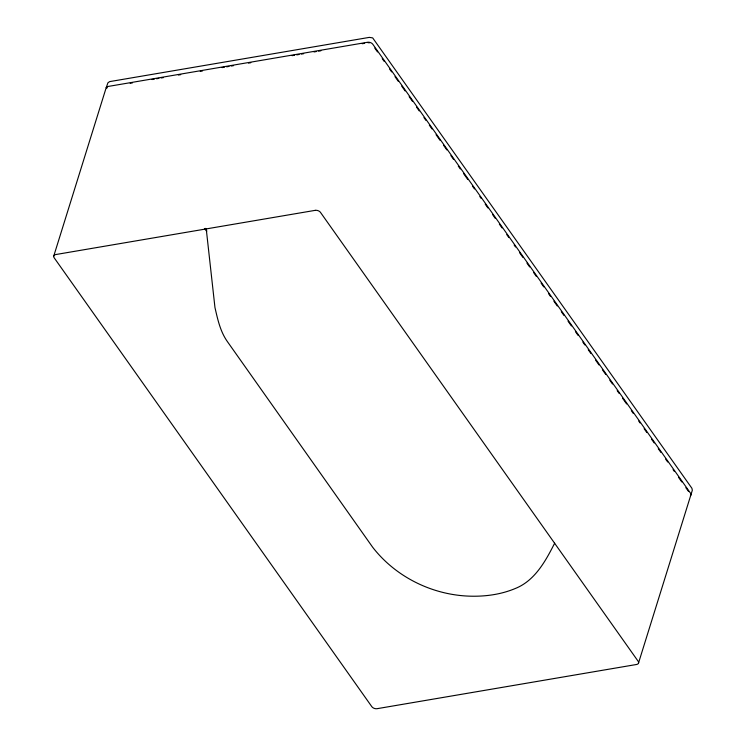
<?xml version="1.0" encoding="UTF-8"?>
<svg xmlns="http://www.w3.org/2000/svg" width="746" height="746" viewBox="0 0 746 746"><rect width="100%" height="100%" fill="white"/><g stroke="black" fill="none" stroke-linecap="round" stroke-linejoin="round"><path stroke-width="1.12" d="M53.665 256.344L106.016 88.261A4 2.499 17.3 0 1 107.974 86.48L367.657 42.242A4 2.499 17.3 0 1 372.767 44.2L690.572 493.283A4 2.499 17.3 0 1 690.404 495.745M106.202 87.674L107.946 82.759L109.671 81.612L369.354 37.375L372.674 37.897L691.906 488.276L692.335 490.243L691.16 494.011M638.623 662.69L690.973 494.598M554.66 543.181C545.606 561.029 534.891 580.733 515.206 588.538C501.153 594.422 485.832 596.548 470.67 596.185C432.866 595.289 395.846 577.208 372.646 547.21L227.427 341.649C220.238 331.522 217.692 319.372 214.96 307.52L206.232 228.882M130.168 83.263L132.462 82.871M151.998 79.542L154.291 79.151M156.595 78.759L158.889 78.367M161.192 77.976L163.486 77.584M178.425 75.038L180.719 74.647M200.254 71.318L202.548 70.926M222.084 67.606L224.387 67.215M226.681 66.823L228.985 66.431M231.279 66.04L233.573 65.648M248.511 63.102L250.815 62.711M292.18 55.661L294.474 55.269M296.777 54.878L299.071 54.486M301.365 54.094L303.669 53.703M314.01 51.94L316.304 51.549M318.607 51.157L320.901 50.765M362.267 43.725L364.57 43.333M374.8 48.117L377.495 51.922M382.204 58.58L384.227 61.433M389.608 69.042L391.631 71.896M394.998 76.651L398.364 81.417M401.73 86.172L405.097 90.928M409.134 96.635L412.501 101.391M416.548 107.098L419.233 110.912M423.952 117.57L425.966 120.423M429.332 125.179L432.027 128.983M436.065 134.69L440.112 140.407M443.478 145.162L446.845 149.918M450.882 155.625L453.577 159.43M458.286 166.088L460.31 168.95M463.676 173.706L467.714 179.413M472.423 186.071L474.447 188.924M479.837 196.534L481.179 198.445M485.217 204.152L487.912 207.957M492.63 214.615L495.316 218.419M499.363 224.126L502.049 227.931M506.767 234.598L508.791 237.452M514.171 245.061L515.523 246.963M519.561 252.67L522.927 257.426M526.965 263.142L529.66 266.947M533.698 272.654L536.393 276.458M541.102 283.116L543.797 286.921M548.515 293.588L550.529 296.442M553.896 301.197L557.262 305.953M561.3 311.66L563.995 315.465M568.042 321.181L571.408 325.937M575.446 331.644L578.141 335.448M582.85 342.106L584.873 344.96M588.24 349.725L590.925 353.529M595.644 360.187L599.01 364.943M602.376 369.699L605.743 374.455M609.78 380.171L612.475 383.976M617.184 390.634L619.208 393.487M622.574 398.243L626.612 403.95M631.33 410.617L633.345 413.47M638.735 421.08L640.077 422.982M644.124 428.689L646.81 432.493M651.528 439.161L654.223 442.965M658.261 448.672L660.956 452.477M665.665 459.135L667.689 461.988M673.069 469.607L674.421 471.509M678.459 477.216L681.825 481.972M685.863 487.679L688.558 491.483M205.402 228.36L206.745 230.272M204.73 228.481L206.754 231.344M368.011 42.746A3.189 1.986 17.3 0 1 369.512 42.802M106.762 88.41A3.189 1.986 17.3 0 1 107.228 87.478M315.297 210.335L55.614 254.572A4 2.499 17.3 0 0 54.076 257.659L371.872 706.742A4 2.499 17.3 0 0 376.991 708.7L636.674 664.462A4 2.499 17.3 0 0 638.212 661.366L320.416 212.293A4 2.499 17.3 0 0 315.297 210.335"/></g></svg>
